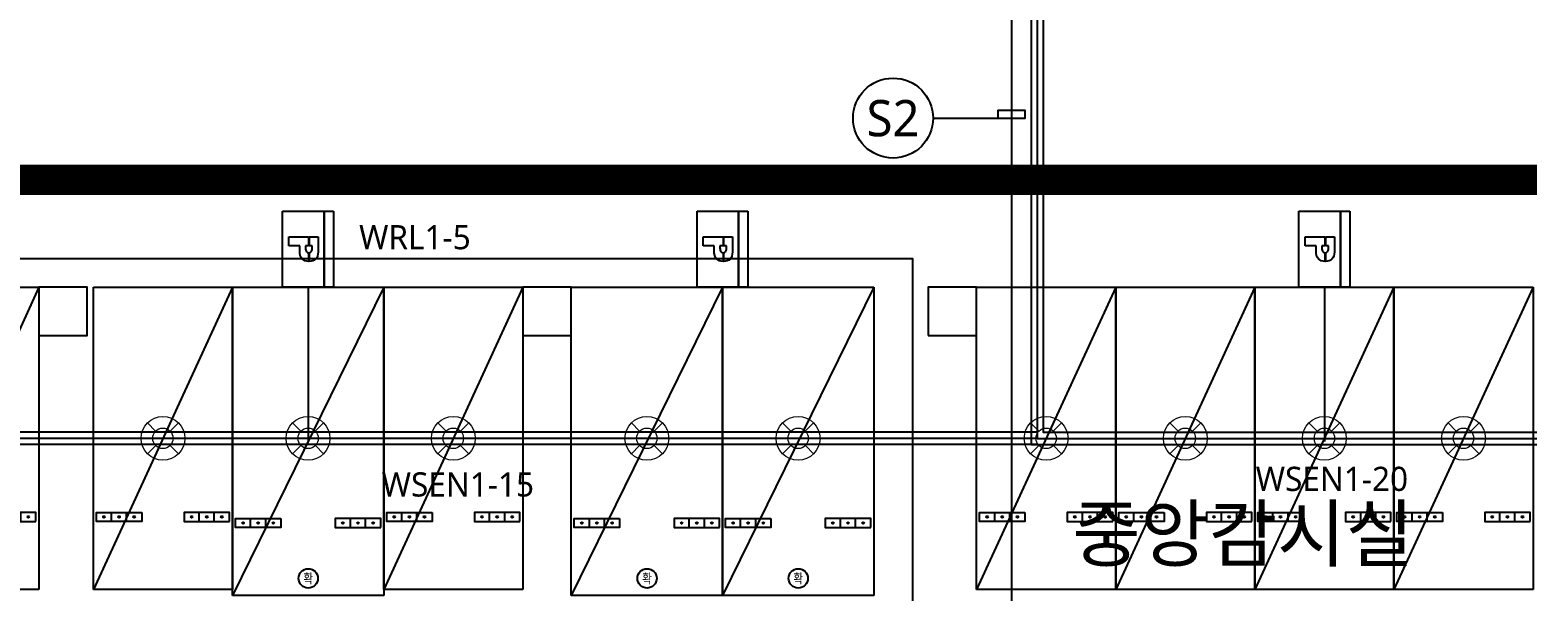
# Model space of a CAD drawing. Header units: millimetres. Extents: x -105683 to 94728, y -31127 to 151123.
# Drawn here: x 52327 to 77075, y 3170 to 12448 of the extents above; entities that cross this region are included whole.
import ezdxf
from ezdxf.enums import TextEntityAlignment as Align

# ---------------------------------------------------------------- set-up
doc = ezdxf.new("R2010")
doc.units = ezdxf.units.MM
doc.linetypes.add('AUDIT_D_080121100638-0', pattern=[0])
doc.linetypes.add('HIDDEN', pattern=[9.525, 6.35, -3.175])
for name, color, linetype in [('DR LINE', 4, 'Continuous'), ('e-plan', 9, 'Continuous'), ('E-TEXT', 6, 'Continuous'), ('구역', 5, 'Continuous'), ('레이스웨이', 3, 'Continuous'), ('만공차등', 6, 'Continuous'), ('유도배선', 6, 'Continuous')]:
    doc.layers.add(name, color=color, linetype=linetype)
doc.layers.add('초음파센서', color=1, linetype='AUDIT_D_080121100638-0', lineweight=13)
doc.styles.add('xr_plan$0$신화문자', font='malgun_0.ttf', dxfattribs={"width": 0.9})
doc.styles.add('Xref-지하1층$0$USUN', font='malgun_0.ttf')

# ---------------------------------------------------------------- blocks, each defined once
blk = doc.blocks.new('xr_plan$0$직각주차')
at = {"layer": 'e-plan'}
for p, q in [((2300, 5000), (0, 0)), ((0, 0), (0, 5000)), ((0, 5000), (2300, 5000)), ((2300, 5000), (2300, 0)), ((300, 1125), (300, 1275)), ((550, 1125), (550, 1275)), ((1750, 1125), (1750, 1275)), ((2000, 1125), (2000, 1275)), ((2300, 0), (0, 0))]:
    blk.add_line(p, q, dxfattribs=at)
for points in [[(800, 1275), (800, 1125), (50, 1125), (50, 1275)], [(2250, 1125), (2250, 1275), (1500, 1275), (1500, 1125)]]:
    blk.add_lwpolyline(points, close=True, dxfattribs=at)
for centre in [(175, 1200), (425, 1200), (675, 1200), (1625, 1200), (1875, 1200), (2125, 1200)]:
    blk.add_circle(centre, 15, dxfattribs=at)
blk = doc.blocks.new('xr_plan$0$확장형주차')
at = {"layer": 'e-plan', "linetype": 'Continuous'}
blk.add_line((2500, 5100), (0, 0), dxfattribs=at)
at = {"layer": 'e-plan'}
for p, q in [((0, 0), (0, 5100)), ((0, 5100), (2500, 5100)), ((2500, 5100), (2500, 0)), ((300, 1125), (300, 1275)), ((550, 1125), (550, 1275)), ((1950, 1125), (1950, 1275)), ((2200, 1125), (2200, 1275)), ((2500, 0), (0, 0))]:
    blk.add_line(p, q, dxfattribs=at)
for points in [[(800, 1275), (800, 1125), (50, 1125), (50, 1275)], [(2450, 1125), (2450, 1275), (1700, 1275), (1700, 1125)]]:
    blk.add_lwpolyline(points, close=True, dxfattribs=at)
for centre, radius in [((175, 1200), 15), ((425, 1200), 15), ((675, 1200), 15), ((1825, 1200), 15), ((2075, 1200), 15), ((2325, 1200), 15), ((1253, 285), 160)]:
    blk.add_circle(centre, radius, dxfattribs=at)
at = {"layer": 'e-plan', "style": 'xr_plan$0$신화문자', "width": 0.8}
blk.add_text('확', height=160, dxfattribs=at).set_placement((1253, 285), align=Align.MIDDLE_CENTER)
blk = doc.blocks.new('Xref-지하1층')
at = {"layer": 'e-plan'}
for points in [[(56000, 19300), (56800, 19300), (56800, 20100), (56000, 20100)], [(64000, 19300), (64800, 19300), (64800, 20100), (64000, 20100)], [(70700, 19300), (71500, 19300), (71500, 20100), (70700, 20100)]]:
    blk.add_lwpolyline(points, close=True, dxfattribs=at)
at = {"layer": 'e-plan', "linetype": 'Continuous'}
for name, p in [('xr_plan$0$직각주차', (53700, 15100)), ('xr_plan$0$직각주차', (56900, 15100)), ('xr_plan$0$확장형주차', (59200, 15000)), ('xr_plan$0$직각주차', (61700, 15100)), ('xr_plan$0$확장형주차', (64800, 15000)), ('xr_plan$0$확장형주차', (67300, 15000)), ('xr_plan$0$직각주차', (71500, 15100)), ('xr_plan$0$직각주차', (73800, 15100)), ('xr_plan$0$직각주차', (76100, 15100)), ('xr_plan$0$직각주차', (78400, 15100))]:
    blk.add_blockref(name, p, dxfattribs=at)
blk = doc.blocks.new('센서')
at = {"layer": '초음파센서'}
for p, q in [((-256, 256), (-120, 119)), ((119, 120), (256, 256)), ((-256, -256), (-119, -120)), ((120, -119), (256, -256))]:
    blk.add_line(p, q, dxfattribs=at)
for major_axis, start_param, end_param in [((0, 362), 2.801804347482335, 9.08498965466192), ((0, 169), 2.862310370331366, 9.145495677510953)]:
    blk.add_ellipse((0, 0), major_axis=major_axis, ratio=1, start_param=start_param, end_param=end_param, dxfattribs=at)
blk = doc.blocks.new('만공차등')
at = {"layer": '만공차등', "color": 2}
for p, q in [((256, 773), (1281, 773)), ((256, 86), (256, 773)), ((1281, 647), (256, 647)), ((256, 647), (1281, 647)), ((1281, 773), (1281, 86)), ((602, 442), (724, 442)), ((602, 436), (724, 436)), ((817, 442), (935, 442)), ((817, 436), (935, 436)), ((1281, 86), (256, 86))]:
    blk.add_line(p, q, dxfattribs=at)
for points in [[(602, 563), (602, 563), (804, 563), (804, 563)], [(602, 442), (602, 509), (602, 563), (602, 563)], [(602, 170), (602, 170), (602, 322), (602, 436)], [(758, 483), (758, 483), (724, 483), (724, 483)], [(724, 483), (724, 483), (724, 463), (724, 442)], [(724, 436), (724, 415), (724, 395), (724, 395)], [(754, 395), (777, 395), (793, 399), (803, 407)], [(805, 470), (797, 479), (781, 483), (758, 483)], [(803, 407), (812, 415), (817, 425), (817, 436)], [(804, 563), (848, 563), (881, 552), (902, 531)], [(817, 442), (816, 453), (812, 462), (805, 470)], [(935, 436), (934, 400), (922, 370), (900, 349)], [(724, 395), (724, 395), (754, 395), (754, 395)], [(790, 316), (790, 316), (724, 316), (724, 316)], [(724, 316), (724, 316), (724, 170), (724, 170)], [(900, 349), (876, 327), (839, 316), (790, 316)], [(724, 170), (724, 170), (602, 170), (602, 170)]]:
    blk.add_open_spline(points, degree=3, dxfattribs=at)
blk.add_open_spline([(902, 531), (924, 510), (935, 481), (935, 442), (935, 442), (935, 442), (935, 442)], degree=3, knots=[0.4989771, 0.4989771, 0.4989771, 0.4989771, 0.9979543, 0.9979543, 0.9979543, 1, 1, 1, 1], dxfattribs=at)

msp = doc.modelspace()

# ---------------------------------------------------------------- linework, layer by layer
at = {"layer": 'DR LINE', "linetype": 'Continuous', "ltscale": 2}
msp.add_lwpolyline([(67256, 10989), (68780, 10989), (68780, 11113), (68327, 11113), (68327, 10989)], dxfattribs=at)
msp.add_circle((66595, 10989), 661, dxfattribs=at)
at = {"layer": '구역', "color": 7, "linetype": 'HIDDEN', "ltscale": 2, "const_width": 500}
msp.add_lwpolyline([(94478, 7774), (79615, 7774), (79615, 9969), (31006, 9969)], dxfattribs=at)
at = {"layer": '레이스웨이'}
for points in [[(68875, 16445), (68875, 5595), (78975, 5595), (78975, -20855), (26475, -20855)], [(69075, 16445), (69075, 5795), (79175, 5795), (79175, -21055), (26475, -21055)], [(68975, 5795), (38943, 5795), (38943, -10705), (51875, -10705)], [(68975, 5595), (39143, 5595), (39143, -10505), (51875, -10505)]]:
    msp.add_lwpolyline(points, dxfattribs=at)
at = {"layer": '만공차등', "color": 4, "linetype": 'Continuous', "ltscale": 2}
for points in [[(56925, 8195), (56925, 5645)], [(63775, 8195), (63775, 5645)], [(73725, 8195), (73725, 5645)]]:
    msp.add_lwpolyline(points, dxfattribs=at)
at = {"layer": '유도배선'}
for points in [[(68975, 16445), (68975, 5695), (79075, 5695), (79075, -20955), (26475, -20955)], [(68554, 16445), (68554, 2441), (68930, 2441)], [(1405, 6615), (1405, 8666), (66917, 8666), (66917, 2091), (68930, 2091)], [(68975, 5695), (39043, 5695), (39043, -10605), (51875, -10605)]]:
    msp.add_lwpolyline(points, dxfattribs=at)

# ---------------------------------------------------------------- block references
at = {"layer": 'e-plan'}
msp.add_blockref('Xref-지하1층', (-3525, -11905), dxfattribs=at)
at = {"layer": '만공차등', "xscale": 1.226069819647817, "yscale": 1.226069819647817, "zscale": 1.226069819647817, "rotation": 270}
for p in [(56399, 9766), (63249, 9766), (73199, 9766)]:
    msp.add_blockref('만공차등', p, dxfattribs=at)
at = {"layer": '초음파센서'}
for p in [(54525, 5695), (56925, 5695), (59325, 5695), (62525, 5695), (65025, 5695), (69125, 5695), (71425, 5695), (73725, 5695), (76025, 5695)]:
    msp.add_blockref('센서', p, dxfattribs=at)

# ---------------------------------------------------------------- texts
at = {"layer": 'DR LINE', "linetype": 'Continuous', "ltscale": 2, "style": 'Xref-지하1층$0$USUN'}
msp.add_text('S2', height=600, dxfattribs=at).set_placement((66595, 10989), align=Align.MIDDLE_CENTER)
at = {"layer": 'E-TEXT', "style": 'Xref-지하1층$0$USUN'}
for s, p in [('WRL1-5', (58691, 9021)), ('WSEN1-20', (73849, 5025)), ('WSEN1-15', (59401, 4933))]:
    msp.add_text(s, height=400, dxfattribs=at).set_placement(p, align=Align.MIDDLE_CENTER)
msp.add_text('중앙감시실', height=900, dxfattribs=at).set_placement((69557, 3669))
msp.add_text('중앙감시실', height=900, dxfattribs=at).set_placement((69557, 3669))

doc.saveas('drawing.dxf')
